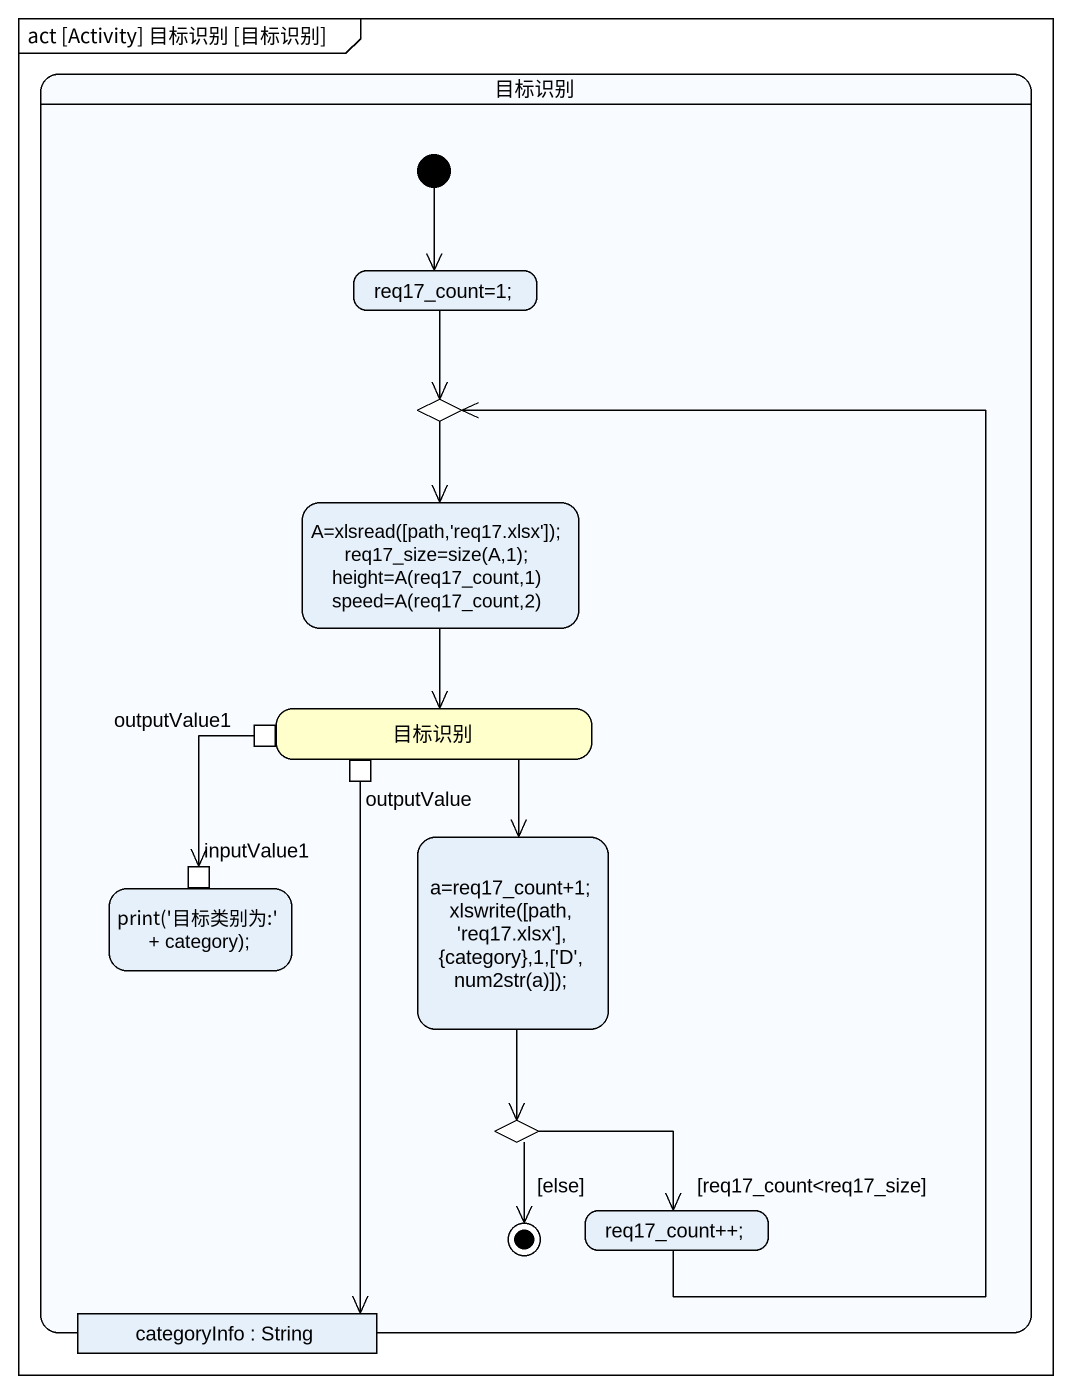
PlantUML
@startuml
mainframe act [Activity] 目标识别 [目标识别]
hide empty description
state 目标识别 {
  state "req17_count=1;" as req17_count_1
  state choice1 <<choice>>
  state "A=xlsread([path,'req17.xlsx']); req17_size=size(A,1); height=A(req17_count,1) speed=A(req17_count,2)" as A_xlsread_path_req17_xlsx
  state "目标识别" as 目标识别_2 #FFFFCC {
    state outputValue1 <<outputPin>>
    state outputValue <<outputPin>>
  }
  state "a=req17_count+1; xlswrite([path,'req17.xlsx'],{category},1,['D',num2str(a)]);" as a_req17_count_1_xlswrite
  state "print('目标类别为:' + category);" as print_目标类别为_category {
    state inputValue1 <<inputPin>>
  }
  state choice2 <<choice>>
  state "req17_count++;" as req17_count
  state "categoryInfo : String" as categoryInfo <<object>>
  [*] --> req17_count_1
  choice2 --> [*] : [else]
}
req17_count_1 --> choice1
choice1 --> A_xlsread_path_req17_xlsx
A_xlsread_path_req17_xlsx --> 目标识别_2
outputValue1 --> inputValue1
目标识别_2 --> a_req17_count_1_xlswrite
outputValue --> categoryInfo
a_req17_count_1_xlswrite --> choice2
choice2 --> req17_count : [req17_count<req17_size]
req17_count -up-> choice1
@enduml
